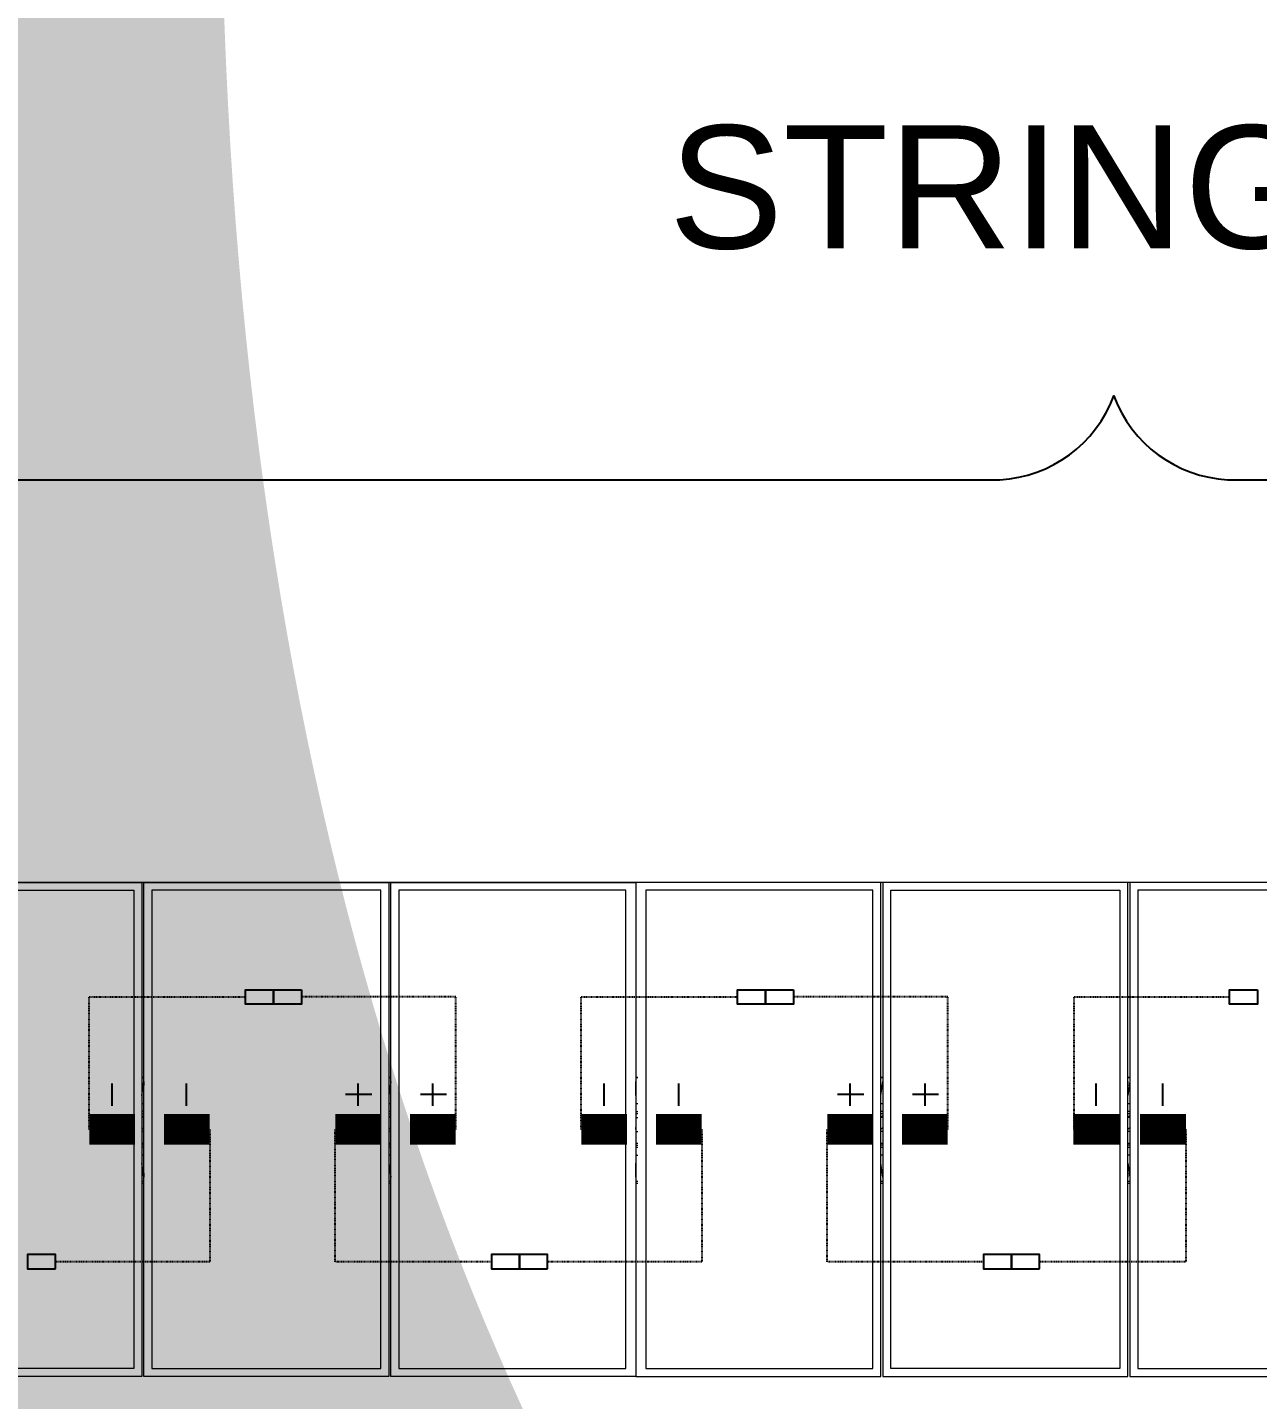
# Model space of a CAD drawing. Header units: feet. Extents: x -327 to 55127, y -2634 to 4121.
# Drawn here: x 4848.3 to 5048.3, y 1363.2 to 1586.3 of the extents above; entities that cross this region are included whole.
import ezdxf
from ezdxf.enums import TextEntityAlignment as Align

# ---------------------------------------------------------------- set-up
doc = ezdxf.new("R2018")
doc.units = ezdxf.units.FT
doc.header["$MEASUREMENT"] = 0
doc.linetypes.add('HIDDEN', pattern=[0.375, 0.25, -0.125])
for name, color, linetype in [('E-HARN-COMP', 8, 'Continuous'), ('E-TRNK-CABL-NEG', 6, 'HIDDEN'), ('E-TRUNK-CABLE-POS', 6, 'HIDDEN'), ('G-ANNO-TEXT', 1, 'Continuous'), ('Polarity-Text', 7, 'Continuous')]:
    doc.layers.add(name, color=color, linetype=linetype)
doc.styles.add('NEI-A', font='arial.ttf')
doc.styles.get("Standard").update_dxf_attribs({"font": 'arial.ttf'})

# ---------------------------------------------------------------- blocks, each defined once
blk = doc.blocks.new('DETAIL_TITLE')
at = {"style": 'NEI-A', "flags": 8}
blk.add_attdef('#', text='', height=0.2, dxfattribs=at).set_placement((0.5922, -0.5109), align=Align.MIDDLE_CENTER)
at = {"lineweight": 30, "flags": 104}
blk.add_attdef('DETAIL_TITLE', text='', height=0.2, dxfattribs=at).set_placement((0.9099, -0.5251), align=Align.BOTTOM_LEFT)
at = {"style": 'NEI-A'}
for tag, p in [('SCALE:', (0.9386, -0.7379)), ('1"_=_', (1.5474, -0.7379))]:
    blk.add_attdef(tag, text='', height=0.1, dxfattribs=at).set_placement(p, align=Align.BOTTOM_LEFT)
blk = doc.blocks.new('A$C47dfd34d')
at = {"lineweight": 5}
for points in [[(4.0715, 0.4133), (2.2182, 0.4133)], [(2.8349, 0.235), (2.8366, 0.2467), (2.8366, 0.2433)], [(3.0415, 0.2467), (3.0415, 0.2433)], [(3.0432, 0.2467), (3.0415, 0.235)], [(3.2482, 0.235), (3.2482, 0.2467), (3.2482, 0.2433)], [(3.4532, 0.235), (3.4549, 0.2467), (3.4549, 0.2433)], [(3.6599, 0.2467), (3.6599, 0.2433)], [(3.6615, 0.2467), (3.6599, 0.235)], [(2.8349, 0.2283), (2.8366, 0.2283)], [(2.8366, 0.2217), (2.8349, 0.2217)], [(2.8349, 0.22), (2.8366, 0.22)], [(2.8366, 0.2167), (2.8349, 0.2167), (2.8366, 0.2183)], [(3.0415, 0.2283), (3.0432, 0.2283)], [(3.0432, 0.2217), (3.0415, 0.2217)], [(3.0415, 0.22), (3.0432, 0.22)], [(3.0432, 0.2167), (3.0415, 0.2167), (3.0432, 0.2183)], [(3.2482, 0.2283), (3.2499, 0.2283)], [(3.2482, 0.2217), (3.2499, 0.2217)], [(3.2482, 0.22), (3.2499, 0.22)], [(3.2482, 0.2183), (3.2482, 0.2167), (3.2499, 0.2167)], [(3.4532, 0.2283), (3.4549, 0.2283)], [(3.4549, 0.2217), (3.4532, 0.2217)], [(3.4532, 0.22), (3.4549, 0.22)], [(3.4549, 0.2167), (3.4532, 0.2167), (3.4549, 0.2183)], [(3.6599, 0.2283), (3.6615, 0.2283)], [(3.6615, 0.2217), (3.6599, 0.2217)], [(3.6599, 0.22), (3.6615, 0.22)], [(3.6615, 0.2167), (3.6599, 0.2167), (3.6615, 0.2183)], [(2.8349, 0.2067), (2.8366, 0.2083)], [(3.0415, 0.2067), (3.0432, 0.2083)], [(3.2482, 0.2067), (3.2482, 0.2083)], [(3.4532, 0.2067), (3.4549, 0.2083)], [(3.6599, 0.2067), (3.6615, 0.2083)], [(2.8366, 0.205), (2.8349, 0.205)], [(3.0432, 0.205), (3.0415, 0.205)], [(3.2482, 0.205), (3.2499, 0.205)], [(3.4549, 0.205), (3.4532, 0.205)], [(3.6615, 0.205), (3.6599, 0.205)], [(2.8349, 0.195), (2.8366, 0.195)], [(2.8366, 0.1933), (2.8349, 0.1933)], [(2.8349, 0.1917), (2.8366, 0.1917)], [(2.8366, 0.185), (2.8349, 0.185)], [(3.0415, 0.195), (3.0432, 0.195)], [(3.0432, 0.1933), (3.0415, 0.1933)], [(3.0415, 0.1917), (3.0432, 0.1917)], [(3.0432, 0.185), (3.0415, 0.185)], [(3.2482, 0.195), (3.2499, 0.195)], [(3.2482, 0.1933), (3.2499, 0.1933)], [(3.2482, 0.1917), (3.2499, 0.1917)], [(3.2482, 0.185), (3.2499, 0.185)], [(3.4532, 0.195), (3.4549, 0.195)], [(3.4549, 0.1933), (3.4532, 0.1933)], [(3.4532, 0.1917), (3.4549, 0.1917)], [(3.4549, 0.185), (3.4532, 0.185)], [(3.6599, 0.195), (3.6615, 0.195)], [(3.6615, 0.1933), (3.6599, 0.1933)], [(3.6599, 0.1917), (3.6615, 0.1917)], [(3.6615, 0.185), (3.6599, 0.185)], [(2.8366, 0.17), (2.8366, 0.1667), (2.8349, 0.1783)], [(3.0415, 0.1783), (3.0432, 0.1667)], [(3.2482, 0.17), (3.2482, 0.1667), (3.2482, 0.1783)], [(3.4549, 0.17), (3.4549, 0.1667), (3.4532, 0.1783)], [(3.6599, 0.1783), (3.6615, 0.1667)], [(2.8349, 0.1633), (2.8366, 0.1633)], [(2.8349, 0.1617), (2.8366, 0.1617)], [(2.8366, 0.1667), (2.8366, 0.1667)], [(3.0415, 0.17), (3.0415, 0.1667)], [(3.0415, 0.1667), (3.0415, 0.1667)], [(3.0415, 0.1633), (3.0432, 0.1633)], [(3.0415, 0.1617), (3.0432, 0.1617)], [(3.2482, 0.1667), (3.2482, 0.1667)], [(3.2482, 0.1633), (3.2499, 0.1633)], [(3.2482, 0.1617), (3.2499, 0.1617)], [(3.4532, 0.1633), (3.4549, 0.1633)], [(3.4532, 0.1617), (3.4549, 0.1617)], [(3.4549, 0.1667), (3.4549, 0.1667)], [(3.6599, 0.17), (3.6599, 0.1667)], [(3.6599, 0.1667), (3.6599, 0.1667)], [(3.6599, 0.1633), (3.6615, 0.1633)], [(3.6599, 0.1617), (3.6615, 0.1617)]]:
    blk.add_lwpolyline(points, dxfattribs=at)
for points in [[(2.8349, 0.4133), (2.8349, 0), (2.6299, 0), (2.6299, 0.4133)], [(2.8366, 0.4133), (3.0415, 0.4133), (3.0415, 0), (2.8366, 0)], [(3.0432, 0.4133), (3.2482, 0.4133), (3.2482, 0), (3.0432, 0)], [(3.2482, 0), (3.4532, 0), (3.4532, 0.4133), (3.2482, 0.4133)], [(3.4549, 0.4133), (3.4549, 0), (3.6599, 0), (3.6599, 0.4133)], [(3.8665, 0.4133), (3.6615, 0.4133), (3.6615, 0), (3.8665, 0)], [(2.6366, 0.4067), (2.8282, 0.4067), (2.8282, 0.0067), (2.6366, 0.0067)], [(2.8432, 0.4067), (2.8432, 0.0067), (3.0349, 0.0067), (3.0349, 0.4067)], [(3.0499, 0.4067), (3.0499, 0.0067), (3.2399, 0.0067), (3.2399, 0.4067)], [(3.2565, 0.0067), (3.4465, 0.0067), (3.4465, 0.4067), (3.2565, 0.4067)], [(3.6532, 0.4067), (3.6532, 0.0067), (3.4615, 0.0067), (3.4615, 0.4067)], [(3.6682, 0.0067), (3.8582, 0.0067), (3.8582, 0.4067), (3.6682, 0.4067)], [(2.8366, 0.25), (2.8349, 0.25)], [(3.0432, 0.25), (3.0415, 0.25)], [(3.2499, 0.25), (3.2482, 0.25)], [(3.4549, 0.25), (3.4532, 0.25)], [(3.6615, 0.25), (3.6599, 0.25)]]:
    blk.add_lwpolyline(points, close=True, dxfattribs=at)

msp = doc.modelspace()

# ---------------------------------------------------------------- linework, layer by layer
at = {"layer": 'E-HARN-COMP'}
for points in [[(4888.26, 1429.87), (4888.26, 1427.54), (4883.69, 1427.54), (4883.69, 1429.87)], [(4892.82, 1429.87), (4892.82, 1427.54), (4888.26, 1427.54), (4888.26, 1429.87)], [(4968.26, 1429.87), (4968.26, 1427.54), (4963.69, 1427.54), (4963.69, 1429.87)], [(4972.82, 1429.87), (4972.82, 1427.54), (4968.26, 1427.54), (4968.26, 1429.87)], [(5048.26, 1429.87), (5048.26, 1427.54), (5043.69, 1427.54), (5043.69, 1429.87)], [(4852.83, 1384.47), (4852.83, 1386.8), (4848.26, 1386.8), (4848.26, 1384.47)], [(4928.26, 1384.47), (4928.26, 1386.8), (4923.7, 1386.8), (4923.7, 1384.47)], [(4932.83, 1384.47), (4932.83, 1386.8), (4928.26, 1386.8), (4928.26, 1384.47)], [(5008.26, 1384.47), (5008.26, 1386.8), (5003.7, 1386.8), (5003.7, 1384.47)], [(5012.83, 1384.47), (5012.83, 1386.8), (5008.26, 1386.8), (5008.26, 1384.47)]]:
    msp.add_lwpolyline(points, close=True, dxfattribs=at)
at = {"layer": 'E-HARN-COMP', "const_width": 5}
for points in [[(4858.31, 1407.17), (4865.76, 1407.17)], [(4877.9, 1407.17), (4870.44, 1407.17)], [(4898.3, 1407.17), (4905.76, 1407.17)], [(4917.9, 1407.17), (4910.44, 1407.17)], [(4938.31, 1407.17), (4945.76, 1407.17)], [(4957.9, 1407.17), (4950.44, 1407.17)], [(4978.3, 1407.17), (4985.76, 1407.17)], [(4997.9, 1407.17), (4990.44, 1407.17)], [(5018.31, 1407.17), (5025.76, 1407.17)], [(5036.62, 1407.17), (5029.16, 1407.17)]]:
    msp.add_lwpolyline(points, dxfattribs=at)
at = {"layer": 'E-TRNK-CABL-NEG', "ltscale": 0.1}
for points in [[(4858.31, 1407.17), (4858.31, 1428.7), (4883.7, 1428.7)], [(4938.31, 1407.17), (4938.31, 1428.7), (4963.7, 1428.7)], [(5018.46, 1407.17), (5018.46, 1428.7), (5043.85, 1428.7)], [(4877.9, 1407.17), (4877.9, 1385.63), (4852.83, 1385.63)], [(4957.9, 1407.17), (4957.9, 1385.63), (4932.83, 1385.63)], [(5036.62, 1407.17), (5036.62, 1385.63), (5012.83, 1385.63)]]:
    msp.add_lwpolyline(points, dxfattribs=at)
at = {"layer": 'E-TRUNK-CABLE-POS', "ltscale": 0.1}
for points in [[(4917.9, 1407.17), (4917.9, 1428.7), (4892.83, 1428.7)], [(4997.9, 1407.17), (4997.9, 1428.7), (4972.83, 1428.7)], [(4923.7, 1385.63), (4898.31, 1385.63), (4898.31, 1407.17)], [(5003.7, 1385.63), (4978.31, 1385.63), (4978.31, 1407.17)]]:
    msp.add_lwpolyline(points, dxfattribs=at)
at = {"layer": 'G-ANNO-TEXT', "flags": 128}
msp.add_lwpolyline([(4495.72, 1499.14, -0.298343), (4514.22, 1512.79), (5006.37, 1512.79, 0.298343), (5024.88, 1526.43, 0.298343), (5043.39, 1512.79), (5596.31, 1512.79, -0.298343), (5614.82, 1499.14)], format="xyb", dxfattribs=at)
at = {"layer": 'Polarity-Text'}
for p, q in [((4861.96, 1414.63), (4861.96, 1411.01)), ((4874.09, 1414.63), (4874.09, 1411.01)), ((4901.99, 1414.63), (4901.99, 1411.01)), ((4914.14, 1414.63), (4914.14, 1411.01)), ((4941.96, 1414.63), (4941.96, 1411.01)), ((4954.09, 1414.63), (4954.09, 1411.01)), ((4981.99, 1414.63), (4981.99, 1411.01)), ((4994.14, 1414.63), (4994.14, 1411.01)), ((5021.96, 1414.63), (5021.96, 1411.01)), ((5032.81, 1414.63), (5032.81, 1411.01)), ((4904.27, 1412.82), (4899.99, 1412.82)), ((4916.41, 1412.82), (4912.14, 1412.82)), ((4984.27, 1412.82), (4979.99, 1412.82)), ((4996.41, 1412.82), (4992.14, 1412.82))]:
    msp.add_line(p, q, dxfattribs=at)

# ---------------------------------------------------------------- block references
at = {"xscale": 194.318304, "yscale": 194.318304, "zscale": 194.318304}
msp.add_blockref('A$C47dfd34d', (4315.98, 1367.01), dxfattribs=at)
at = {"layer": 'G-ANNO-TEXT'}
ref = msp.add_blockref('DETAIL_TITLE', (57.64, 2212.85), dxfattribs=dict(at, xscale=128.9267043143703, yscale=128.9267043143703, zscale=128.9267043143703))
lines = msp.add_mtext('{\\LDC BLOCK TYPE-2 (2) STRINGS (52) MODULES [580W-SOUTH MOTOR GAP] }', dxfattribs={"layer": '0', "insert": (174.95, 2183.83), "char_height": 1139.5591, "attachment_point": 1})
ref.add_attrib('DETAIL_TITLE', '', (174.95, 2183.83)).embed_mtext(lines)

# ---------------------------------------------------------------- next in the draw order: texts
at = {"layer": 'G-ANNO-TEXT', "insert": (5096.89, 1570.4), "char_height": 20, "width": 143.1195, "attachment_point": 3, "style": 'NEI-A', "bg_fill": 3, "box_fill_scale": 1.5, "bg_fill_color": 256, "bg_fill_transparency": 0}
msp.add_mtext('STRING #3', dxfattribs=at)

# ---------------------------------------------------------------- next in the draw order: block references
at = {"layer": 'G-ANNO-TEXT'}
ref = msp.add_blockref('DETAIL_TITLE', (4410.51, 2169.5), dxfattribs=dict(at, xscale=128.9267043143703, yscale=128.9267043143703, zscale=128.9267043143703))
lines = msp.add_mtext('{\\LDC BLOCK TYPE-5 (2) STRINGS (54) MODULES [400W-SOUTH MOTOR GAP] }', dxfattribs={"layer": '0', "insert": (4527.82, 2140.47), "char_height": 930.6003, "attachment_point": 1})
ref.add_attrib('DETAIL_TITLE', '', (4527.82, 2140.47)).embed_mtext(lines)

doc.saveas('drawing.dxf')
